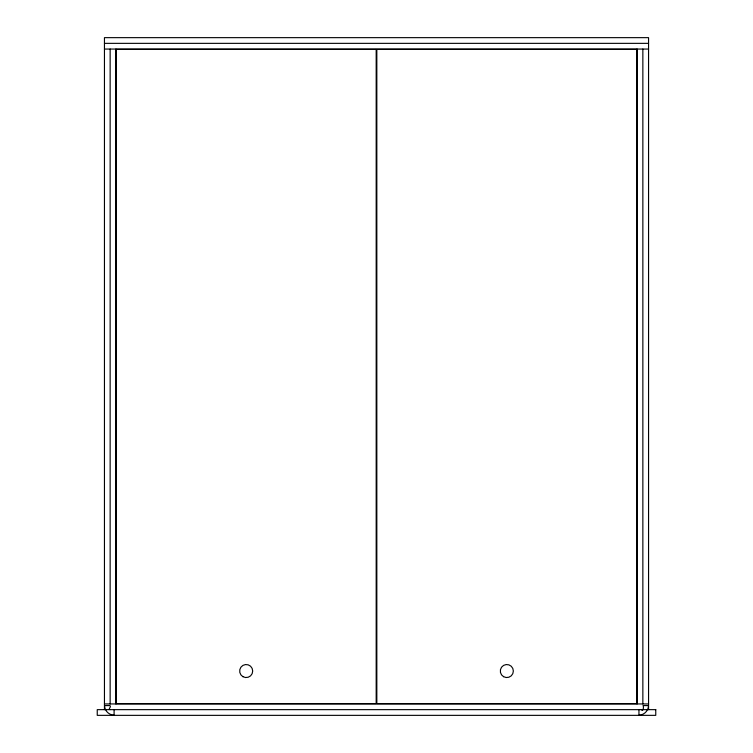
<?xml version="1.0" encoding="UTF-8"?>
<svg xmlns="http://www.w3.org/2000/svg" width="753" height="753" viewBox="0 0 753 753"><rect width="100%" height="100%" fill="white"/><g stroke="black" fill="none" stroke-linecap="round" stroke-linejoin="round"><path stroke-width="1.13" d="M104.451 43.354L648.559 43.354M104.451 49.058L648.559 49.058M104.451 703.942L648.559 703.942M110.023 709.646C107.754 708.837 111.613 707.095 110.023 705.58L104.582 705.58C104.488 710.663 109.016 715.19 114.098 715.086L114.098 709.646M641.396 709.646C643.053 712.442 644.069 706.521 643.024 705.58L648.465 705.58C648.559 710.663 644.031 715.19 638.949 715.086L638.949 709.646M648.559 709.646L648.559 37.65L104.451 37.65L104.451 709.646M642.855 49.058L642.855 703.942M637.16 49.058L637.16 703.942M115.849 49.058L115.849 703.942M110.145 49.058L110.145 703.942M376.18 49.378L116.178 49.378L116.178 703.622L376.18 703.622L376.18 49.378M636.831 49.378L376.829 49.378L376.829 703.622L636.831 703.622L636.831 49.378M655.759 709.646L97.241 709.646L97.241 715.35L655.759 715.35L655.759 709.646M503.569 676.683A6.513 6.513 0 0 0 513.348 671.036A6.513 6.513 0 0 0 503.569 665.398A6.513 6.513 0 0 0 503.569 676.683M242.918 676.683A6.513 6.513 0 0 0 252.697 671.036A6.513 6.513 0 0 0 242.918 665.398A6.513 6.513 0 0 0 242.918 676.683"/></g></svg>
